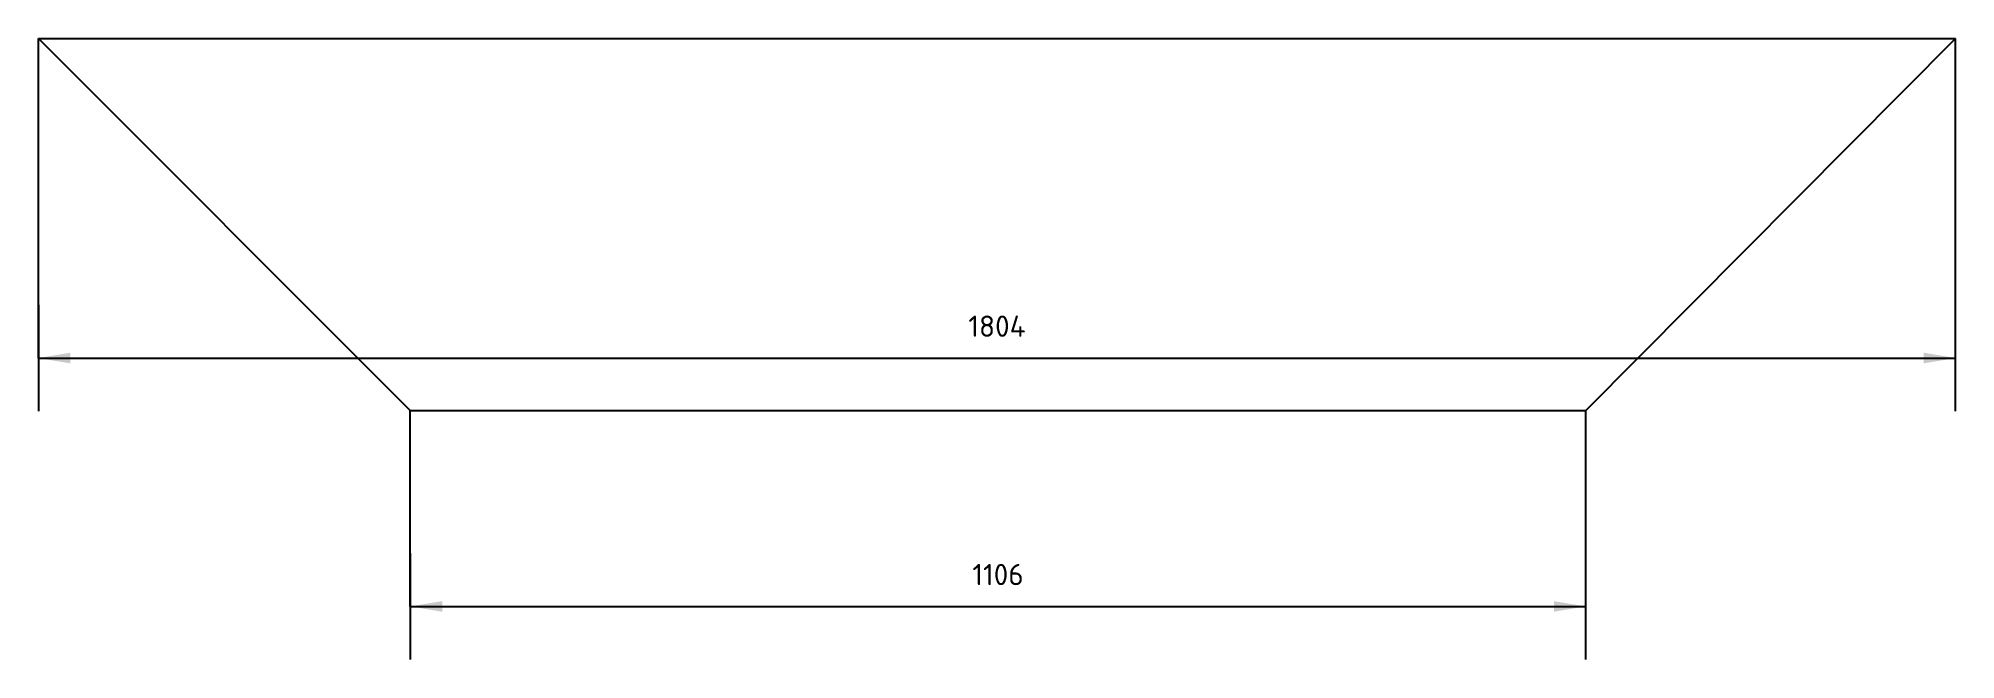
# Model space of a CAD drawing. Extents: x 0 to 18, y -2.3 to 3.5.
import ezdxf
from ezdxf.enums import TextEntityAlignment as Align

# ---------------------------------------------------------------- set-up
doc = ezdxf.new("R2010")
doc.units = 0
doc.layers.add('DIMENSIONS', color=1, linetype='CONTINUOUS')
doc.styles.add('ISOCPEUR', font='isocpeur.ttf')

# ---------------------------------------------------------------- blocks, each defined once
blk = doc.blocks.new('DIMTICK_ARROW')
at = {"color": 5}
blk.add_line((0, 0.5), (0, -0.5), dxfattribs=at)
at = {"color": 7}
blk.add_solid([(0, 0), (0.3, 0.05), (0.3, -0.05)], dxfattribs=at)

msp = doc.modelspace()

# ---------------------------------------------------------------- linework, layer by layer
at = {"color": 3}
for p, q in [((0, 3.5), (18.04, 3.5)), ((0, 3.5), (3.5, 0)), ((0, 3.5), (18.04, 3.5)), ((14.56, 0), (18.04, 3.5)), ((3.5, 0), (14.56, 0)), ((3.5, 0), (14.56, 0))]:
    msp.add_line(p, q, dxfattribs=at)
at = {"layer": 'DIMENSIONS', "color": 5}
for p, q in [((0, 0.493), (0, 3.5)), ((0, 0.493), (0, 3.5)), ((0, 0.493), (0, 3.5)), ((0, 0.493), (0, 3.5)), ((0, 0.493), (0, 3.5)), ((18.04, 0.493), (18.04, 3.5)), ((18.04, 0.493), (18.04, 3.5)), ((18.04, 0.493), (18.04, 3.5)), ((18.04, 0.493), (18.04, 3.5)), ((18.04, 0.493), (18.04, 3.5)), ((3.5, -1.843), (3.5, 0)), ((3.5, -1.843), (3.5, 0)), ((3.5, -1.843), (3.5, 0)), ((3.5, -1.843), (3.5, 0)), ((3.5, -1.843), (3.5, 0)), ((3.5, -1.843), (3.5, 0)), ((14.56, -1.843), (14.56, 0)), ((14.56, -1.843), (14.56, 0)), ((14.56, -1.843), (14.56, 0)), ((14.56, -1.843), (14.56, 0)), ((14.56, -1.843), (14.56, 0)), ((14.56, -1.843), (14.56, 0))]:
    msp.add_line(p, q, dxfattribs=at)
at = {"layer": 'DIMENSIONS', "color": 7}
for p, q in [((0, 0.493), (18.04, 0.493)), ((0, 0.493), (18.04, 0.493)), ((0, 0.493), (18.04, 0.493)), ((0, 0.493), (18.04, 0.493)), ((0, 0.493), (18.04, 0.493)), ((3.5, -1.843), (14.56, -1.843)), ((3.5, -1.843), (14.56, -1.843)), ((3.5, -1.843), (14.56, -1.843)), ((3.5, -1.843), (14.56, -1.843)), ((3.5, -1.843), (14.56, -1.843)), ((3.5, -1.843), (14.56, -1.843))]:
    msp.add_line(p, q, dxfattribs=at)

# ---------------------------------------------------------------- block references
at = {"layer": 'DIMENSIONS'}
for p in [(0, 0.493), (0, 0.493), (0, 0.493), (0, 0.493), (0, 0.493), (3.5, -1.843), (3.5, -1.843), (3.5, -1.843), (3.5, -1.843), (3.5, -1.843), (3.5, -1.843)]:
    msp.add_blockref('DIMTICK_ARROW', p, dxfattribs=at)
at = {"layer": 'DIMENSIONS', "rotation": 180}
for p in [(18.04, 0.493), (18.04, 0.493), (18.04, 0.493), (18.04, 0.493), (18.04, 0.493), (14.56, -1.843), (14.56, -1.843), (14.56, -1.843), (14.56, -1.843), (14.56, -1.843), (14.56, -1.843)]:
    msp.add_blockref('DIMTICK_ARROW', p, dxfattribs=at)

# ---------------------------------------------------------------- texts
at = {"layer": 'DIMENSIONS', "color": 7, "style": 'ISOCPEUR'}
for s, p in [('1804', (9.02, 0.793)), ('1804', (9.02, 0.793)), ('1804', (9.02, 0.793)), ('1804', (9.02, 0.793)), ('1804', (9.02, 0.793)), ('1106', (9.03, -1.543)), ('1106', (9.03, -1.543)), ('1106', (9.03, -1.543)), ('1106', (9.03, -1.543)), ('1106', (9.03, -1.543)), ('1106', (9.03, -1.543))]:
    msp.add_text(s, height=0.2, dxfattribs=at).set_placement(p, align=Align.MIDDLE_CENTER)

doc.saveas('drawing.dxf')
